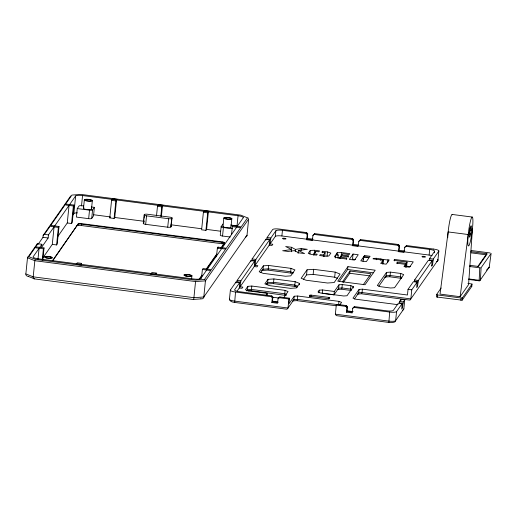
<?xml version="1.0" encoding="UTF-8"?>
<svg xmlns="http://www.w3.org/2000/svg" width="517" height="517" viewBox="0 0 517 517"><rect width="100%" height="100%" fill="white"/><g stroke="black" fill="none" stroke-linecap="round" stroke-linejoin="round"><path stroke-width="0.78" d="M469.481 232.934L468.938 232.392M472.034 284.098L462.405 297.902L462.127 300.209L471.795 286.405L472.008 284.046L467.911 283.348M352.038 312.042L347.017 311.389L347.476 306.865L346.442 305.586L336.826 304.339L336.276 305.127L335.352 314.31L336.367 315.641L388.849 322.44A4.265 0.95 5.8 0 0 393.767 322.117A1.751 1.693 35 0 0 395.634 320.637L403.855 308.882L404.772 299.834L401.043 299.349L399.576 301.443L399.292 302.813L403.027 303.298L403.312 301.928L404.772 299.834M471.22 230.065L472.473 228.469L468.576 284.602L460.117 296.7L440.025 294.095L448.142 231.926L468.234 234.531L469.507 232.715M237.006 226.078L238.059 215.725L82.558 195.549A6.081 1.357 5.8 0 0 75.592 196.008L48.456 234.886L48.139 237.994L41.573 247.391L41.89 244.282L37.87 243.759A1.163 1.131 35 0 0 36.61 244.741L27.498 257.77L25.863 273.9L33.198 276.841L193.914 297.689L203.795 296.991L247.016 235.164L248.651 219.034L205.43 280.86L203.795 296.991M33.198 276.841L34.839 260.71L27.498 257.77M37.961 259.437L39.092 248.283M38.161 244.211L42.976 237.322L43.176 235.345L70.719 195.949M42.265 259.993L43.396 248.839L44.035 247.927L36.571 246.964L35.938 247.869L43.396 248.839M42.821 259.883L44.035 247.927M42.575 258.28L52.295 244.379L54.072 226.853M52.295 244.379L56.599 244.942L58.376 227.415L59.016 226.504L51.551 225.535L50.918 226.446L58.376 227.415M59.016 226.504L57.232 244.03L56.599 244.942M57.555 236.857L67.268 222.956L69.052 205.43M67.268 222.956L71.579 223.518L73.356 205.986L73.989 205.081L66.531 204.112L65.892 205.023L73.356 205.986M73.989 205.081L72.212 222.607L71.579 223.518M72.483 215.505L73.853 213.54L75.637 196.014M83.664 205.966L82.125 205.766A2.708 0.607 5.8 0 0 79.069 205.986L77.259 208.571L76.4 217.069L88.653 218.659A2.708 0.607 5.8 0 0 91.716 218.439L93.525 215.854L94.385 207.356L91.322 206.962M224.533 243.72A1.751 1.693 35 0 1 224.533 243.404L224.591 242.841A2.915 0.653 5.8 0 0 222.148 241.859L81.524 223.615A2.915 0.653 5.8 0 0 78.229 223.848L52.837 260.652M81.505 205.902L82.558 195.549M81.524 223.615L81.505 225.554L222.168 243.759A4.634 1.034 5.8 0 1 224.061 244.108M83.483 208.474L84.342 200.001M81.434 264.975L81.596 263.379L77.291 262.823L76.186 264.4L80.49 264.956L81.596 263.379M88.653 218.659L89.519 210.16A2.708 0.607 5.8 0 0 92.575 209.947L94.385 207.356M91.503 208.946L92.362 200.48M91.716 218.439L92.575 209.947M109.778 217.896L111.562 200.37L112.661 198.793L116.965 199.349L115.866 200.926L114.083 218.452L109.778 217.896L110.457 216.927L93.273 214.697M114.083 218.452L114.761 217.483L116.545 199.956M144.159 214.962L143.299 223.454A2.314 0.517 5.8 0 0 143.358 223.674L144.463 224.113A3.044 0.679 5.8 0 0 145.684 224.339L167.728 227.196A3.044 0.679 5.8 0 0 169.033 227.306L170.52 227.202A2.314 0.517 5.8 0 0 170.849 227.034L172.077 218.012A2.314 0.517 5.8 0 0 172.019 217.793L170.914 217.353A3.044 0.679 5.8 0 0 169.692 217.127L147.649 214.271A3.044 0.679 5.8 0 0 146.343 214.161L144.857 214.264A2.314 0.517 5.8 0 0 144.527 214.439L144.159 214.962A2.314 0.517 5.8 0 0 144.224 215.182L145.322 215.621A3.044 0.679 5.8 0 0 146.55 215.841L168.587 218.704A3.044 0.679 5.8 0 0 169.899 218.807L171.385 218.704A2.314 0.517 5.8 0 0 171.715 218.536L172.077 218.012M143.978 219.841L143.668 222.93A2.314 0.517 5.8 0 1 143.997 222.762M144.14 218.297L144.527 214.439M145.684 224.339L146.55 215.841M156.509 215.886L157.478 206.328L158.583 204.751L162.887 205.307L161.782 206.884L160.813 216.442M161.407 216.274L162.461 205.915M156.05 274.656L156.212 273.06L151.908 272.504L150.802 274.081L155.106 274.637L156.212 273.06M167.728 227.196L168.587 218.704M170.849 227.028L171.715 218.536M191.607 278.753L191.923 275.671M193.914 297.689L195.549 281.558L205.43 280.86M205.921 230.369L207.705 212.842L208.803 211.266L204.499 210.71L203.394 212.28L201.617 229.813L205.921 230.369L206.6 229.399L208.377 211.873M201.501 278.23L202.386 269.467L203.026 268.556L210.484 269.525L209.85 270.436L202.386 269.467M216.474 256.807L217.366 248.044L218.006 247.132L225.464 248.102L224.83 249.013L217.366 248.044M217.844 248.729L218.006 247.132M222.956 224.035L221.147 226.627L220.281 235.125A2.708 0.607 5.8 0 0 222.556 236.03L230.214 237.025M222.963 226.569L223.822 218.103M222.556 236.03L223.415 227.538A2.708 0.607 5.8 0 1 221.147 226.627M222.148 241.859L222.168 243.759M230.976 227.047L231.836 218.581M231.538 234.582L232.346 226.614L232.98 225.709L240.444 226.679L239.81 227.583L232.346 226.614M240.592 282.224L236.864 281.739L237.148 280.369L250.939 260.639L254.668 261.124L240.877 280.854L240.134 286.748L242.861 287.103L242.014 288.312L239.287 287.963L239.688 282.547L235.959 282.062L230.388 290.031L229.47 299.078A1.751 1.693 35 0 0 230.866 300.972M246.732 290.851L247.52 289.72L247.863 286.328L251.818 286.05L285.106 290.367L288.04 291.543L284.02 297.301M251.818 286.05L251.475 289.442A1.829 0.472 -87.7 0 1 251.268 290.386M255.572 260.801L251.837 260.316L252.122 258.939L265.919 239.216L269.648 239.694L255.857 259.424L255.114 265.324L257.841 265.673L256.988 266.888L254.261 266.533L254.668 261.124M263.366 265.828L259.211 271.768L263.127 273.338L285.507 276.24L290.78 275.865L294.929 269.926L291.019 268.362L268.633 265.454L263.366 265.828L263.017 269.221L260.71 272.524M306.717 239.197L307.176 234.673L306.142 233.393L282.456 230.317A5.829 1.299 5.8 0 0 275.884 230.789L270.837 238.001L270.087 243.895L272.814 244.25L271.968 245.465L269.241 245.11L269.648 239.694M268.633 265.454L268.291 268.846A1.829 0.472 -87.7 0 1 268.09 269.796M266.307 284.673L267.651 282.747L267.993 279.354L273.92 278.934L295.162 281.687L299.563 283.452L299.427 284.809M267.16 295.388L267.367 293.352L248.425 290.897L245.491 289.727L247.863 286.328M237.116 291.065L275.303 236.443L275.878 230.789M273.92 278.934L273.577 282.327A1.829 0.472 -87.7 0 1 273.377 283.271M339.811 304.907L341.588 302.367L338.958 301.366L297.714 296.015L294.231 296.222L288.9 303.854L289.475 298.199L279.859 296.952L278.049 298.716L277.59 303.24L271.845 302.497L272.31 297.973L272.86 297.185L271.826 295.905L239.526 291.717A5.829 1.299 5.8 0 1 234.653 289.759L239.688 282.547M272.86 297.185L272.401 301.708L278.14 302.451M275.309 236.443A5.829 1.299 5.8 0 1 281.881 235.972L282.456 230.317M286.231 294.347L284.764 293.759L285.106 290.367M291.245 249.446L291.465 247.262L285.681 246.512L291.575 249.569L291.355 251.747M291.019 268.362L290.677 271.755A1.829 0.879 -77 0 0 290.858 272.905M289.475 298.199L288.925 298.988L287.969 308.248L286.948 309.237L234.679 302.432A4.265 0.95 5.8 0 1 230.957 301.133M295.22 251.585L295.446 249.407L291.465 247.262M297.753 286.256L294.813 285.08L295.162 281.687M298.122 253.362L298.412 250.454L307.292 249.317L301.269 248.535L295.446 249.407M229.432 299.072A6.042 1.351 5.8 0 0 234.602 301.094L288.008 308.029L293.889 299.614L294.231 296.222M301.049 250.713L301.269 248.535M293.889 299.614L297.365 299.408L297.714 296.015M307.266 238.408L313.005 239.151L312.094 240.457L306.355 239.707L307.266 238.408L307.725 233.884L306.691 232.605L279.542 229.083A6.042 1.351 5.8 0 0 272.64 229.542L267.102 237.516L266.817 238.886L270.553 239.371M303.369 279.445L306.568 274.876L307.085 269.784L313.67 269.318L335.197 272.11L340.089 274.068L334.156 282.553L327.565 283.019L306.045 280.227L301.152 278.269L307.085 269.784M309.909 254.067L310.278 250.428L314.569 250.26L319.538 250.907L318.892 251.831L315.641 251.411L313.974 253.802L313.825 255.256M312.455 239.94L312.914 235.416L314.724 233.645L352.607 238.563L353.641 239.843L353.182 244.367L352.271 245.665L358.01 246.415L358.83 241.374L360.646 239.604L398.529 244.522L399.557 245.801L399.098 250.325L398.187 251.624L403.926 252.367L404.746 247.333L406.562 245.562L433.711 249.084M309.677 296.558L309.812 295.201L310.698 295.071L328.928 297.417C330.841 297.294 329.167 299.272 328.075 298.632L309.974 296.273L309.295 295.95L309.812 295.201M314.2 253.892L314.569 250.26M306.568 274.876L313.153 274.404L313.67 269.318M310.995 296.467L311.131 295.11M315.499 252.865L315.641 251.411M322.414 252.755L322.563 251.301L327.494 251.934L330.848 253.097L328.818 256.005L324.527 256.173L319.603 255.54L320.249 254.61L323.448 255.03L325.122 252.639L321.917 252.225L322.563 251.301M319.002 292.887L319.28 290.173L322.569 289.94L334.337 291.465L338.997 284.802L342.293 284.57L350.901 285.681L353.35 286.664L353.208 288.021M323.306 256.484L323.448 255.03M324.754 256.27L325.122 252.639M322.569 289.94L322.227 293.333L333.995 294.858L338.654 288.195L338.997 284.802M327.048 256.296L327.494 251.934M328.786 298.774L328.928 297.417M335.262 258.015L335.552 255.107L338.241 255.004L337.944 257.912M337.472 278.314L334.68 277.196L335.197 272.11M336.994 254.913L337.213 252.735L341.504 252.567L349.822 253.647L349.175 254.571L342.584 253.711L341.711 254.952L341.563 256.406M334.337 291.465L333.982 294.929M339.999 258.649L340.147 257.195L341.071 255.87L347.67 256.729L348.309 255.812L341.711 254.952M341.136 256.199L341.504 252.567M338.958 301.366L338.609 304.759L297.365 299.408M342.293 284.57L341.95 287.956A1.829 0.472 -87.7 0 1 341.743 288.906M346.597 259.502L346.745 258.048L340.147 257.195M348.161 257.266L348.309 255.812M339.32 281.384L347.637 269.486L347.928 266.656L375.193 270.197L365.021 284.738L337.756 281.203L347.928 266.656M343.443 282.34L349.783 273.273L350.015 271.018L370.96 273.732L363.264 284.744M352.633 245.155L353.092 240.631L353.641 239.843M403.027 303.298L402.569 307.822L401.722 309.037L402.123 303.621L398.394 303.143L393.353 310.349A5.829 1.299 5.8 0 1 386.774 310.82L354.475 306.633L352.665 308.403L352.206 312.921L346.468 312.178L346.926 307.654L347.476 306.865M353.04 254.06L349.311 259.392L354.526 260.07L358.249 254.739L353.04 254.06L352.523 259.153L355.502 259.534M351.78 289.565L350.558 289.074L350.901 285.681M418.007 281.875L414.272 281.39L414.556 280.02L428.354 260.29L432.083 260.775L418.292 280.498L417.542 286.399L416.696 287.607L417.103 282.198L413.374 281.713L408.036 289.352L407.461 295.007L362.404 289.158L359.082 289.43L358.733 292.822L354.384 299.046M363.012 261.434L363.457 257.072L369.002 257.789L366.34 261.602L360.795 260.885L363.457 257.072M363.522 259.456L363.819 256.548L364.517 255.553L370.069 256.27L369.364 257.272L363.819 256.548M364.369 257.007L364.517 255.553M362.404 289.158L362.055 292.551A1.842 0.504 -87.9 0 1 361.848 293.494M376.305 259.741L376.447 258.287C380.777 258.83 384.822 260.09 389.217 259.948L386.205 264.181L380.706 263.463L383.026 260.148L373.028 258.855L373.339 258.416L376.447 258.287M380.751 260.322L380.9 258.868M382.658 263.786L383.026 260.148M382.89 264.071L383.33 259.708M378.819 286.263L386.141 275.794L386.483 272.401L390.432 272.116L400.765 273.461L403.699 274.637L394.549 287.723L390.594 288.008L380.266 286.664L377.332 285.494L386.483 272.401M387.679 262.694L387.976 259.786M390.432 272.116L390.089 275.509A1.829 0.472 -87.7 0 1 389.889 276.459M394.413 260.904L394.561 259.45L413.251 261.873L409.529 267.205L403.977 266.488L405.477 264.342L396.681 263.205L397.353 262.235L406.149 263.379L407.06 262.08L393.915 260.374L394.561 259.45M402.123 303.621L396.552 311.589A6.042 1.351 5.8 0 1 389.689 312.048L388.849 322.44M397.205 263.689L397.353 262.235M398.549 251.113L399.008 246.59L399.557 245.801M396.552 311.589L395.634 320.637A6.042 1.351 5.8 0 1 388.771 321.096L335.359 314.174M400.765 273.461L400.423 276.853A1.829 0.879 -77 0 0 400.604 278.004M400.895 300.765L401.043 299.349M405.179 267.25L405.477 264.342M405.78 267.011L406.149 263.379M406.543 267.166L407.06 262.08M417.103 282.198L411.765 289.837L410.841 298.897L437.918 260.154L438.836 251.107L433.265 259.075L432.522 264.969L431.676 266.184L432.083 260.775M432.122 255.682A5.829 1.299 5.8 0 0 429.123 255.075L429.698 249.42L406.013 246.35L404.746 247.333M434.435 252.794L434.577 251.378A5.829 1.299 5.8 0 0 429.698 249.42M441.156 288.001L436.574 294.554L436.438 296.971L462.127 300.209M437.324 297.204L437.556 294.942L436.574 294.554M460.86 300.261L461.086 297.999L437.556 294.942M471.2 230.291L469.882 230.382M403.848 308.901L402.484 310.53M460.117 296.7L468.234 234.531M468.712 278.928L479.052 280.272A1.163 0.588 3.4 0 0 480.396 279.852L489.205 267.25L491.137 253.375L481.107 267.716L480.396 279.852A1.163 1.131 35 0 1 479.136 280.828L479.782 267.819L469.442 266.481M434.577 251.378L429.537 258.59L429.252 259.967L432.981 260.452M471.795 286.405L471.226 286.088M37.87 243.759L28.829 256.69L35.595 259.398L195.361 280.124L204.467 279.477L247.546 217.857L240.786 215.15L81.02 194.424L71.915 195.071L44.443 234.363A1.163 1.131 35 0 0 43.176 235.345M41.89 244.282L33.146 256.787A6.081 1.357 5.8 0 0 38.329 258.817L193.823 278.999A6.081 1.357 5.8 0 0 200.79 278.54M52.437 260.742L78.229 223.848M198.799 279.736L202.024 275.122M206.167 269.195L216.759 254.041M220.908 248.108L224.591 242.841M199.2 279.639L201.966 275.69M206.574 269.099L216.707 254.603M221.308 248.018L224.533 243.404A2.915 0.653 5.8 0 0 222.09 242.428L81.466 224.184A2.915 0.653 5.8 0 0 78.17 224.417A1.751 1.693 35 0 1 76.755 225.884M200.745 278.534L243.236 217.76M267.993 279.354L264.859 283.839L269.26 285.604L290.496 288.357L296.428 287.937L299.563 283.452M306.142 233.393L306.691 232.605M307.176 234.673L307.725 233.884M265.841 295.537L267.367 293.352M312.914 235.416L314.724 233.645M234.679 302.432L235.519 292.053L271.276 296.693L271.826 295.905M271.845 302.497L272.756 301.191L277.784 301.844M310.278 250.428L308.248 253.336L311.602 254.5L316.578 255.146L317.225 254.222L313.974 253.802M278.049 298.716L279.859 296.952M335.552 255.107L334.421 256.736L337.775 257.893L346.099 258.978L346.745 258.048M337.213 252.735L336.134 254.274L338.241 255.004M314.174 234.434L352.058 239.352L352.607 238.563M319.28 290.173L318.007 291.995L320.45 292.971L343.702 295.989L346.991 295.756L353.35 286.664M358.83 241.374L360.646 239.604M342.319 282.023L350.015 271.018M336.276 305.127L345.892 306.374L346.442 305.586M359.082 289.43L352.988 298.141L355.412 299.162L398.096 304.7M346.468 312.178L347.372 310.879L353.117 311.622M352.665 308.403L354.475 306.633M360.091 240.392L397.974 245.31L398.529 244.522M406.013 246.35L406.562 245.562M477.766 266.526L485.806 255.03M486.62 270.126L487.505 268.866M81.524 225.541L81.544 225.515A4.634 1.034 5.8 0 0 77.285 225.477M462.385 297.928L461.086 297.999M489.198 267.276L488.597 267.257M291.575 249.569L282.67 250.745L288.124 251.449L294.593 250.622L298.736 252.832L304.571 253.588L298.412 250.454M357.499 294.108L361.396 293.785L409.587 300.086L410.42 299.808L410.841 298.916L362.055 292.551L358.733 292.822A1.822 1.557 73.6 0 1 357.499 294.16M262.035 270.488L267.657 270.087L291.472 273.176L292.958 273.777M267.651 282.747L273.577 282.327L294.813 285.08M266.3 284.04L272.944 283.568L295.608 286.508L297.256 287.168M386.141 275.794L390.089 275.509L400.423 276.853L401.89 277.442M384.991 277.067L389.456 276.75L401.457 278.372M247.52 289.72L251.475 289.442L284.764 293.759M247.966 290.884L250.842 290.683L286.269 295.472M338.654 288.195L341.95 287.956L350.558 289.074M200.842 298.891L192.893 299.459L34.555 278.915L28.648 276.55M337.42 289.475L341.317 289.197L351.353 290.502M292.977 300.875L296.771 300.648L336.218 305.767M338.124 257.77L340.27 257.679M480.403 267.864L480.009 267.845M452.155 214.445L472.241 217.05A14.573 1.758 -82.6 0 1 470.903 239.035A14.573 1.758 -82.6 0 1 467.911 238.421A14.573 1.758 -82.6 0 1 472.241 217.05M111.562 200.37L115.866 200.926M157.478 206.328L161.782 206.884M203.394 212.28L207.705 212.842M471.077 250.493L490.168 252.975M470.767 251.663L487.24 253.802L478.406 266.436L469.779 265.318M470.884 252.813L485.87 254.758M230.621 225.031L235.216 225.632A2.708 0.607 5.8 0 1 237.484 226.536M77.259 208.571L89.519 210.16M223.415 227.538L232.611 228.727M353.182 244.367L358.203 245.019M399.098 250.325L404.837 251.068M281.881 235.972L429.123 255.075M114.761 217.483L144.372 221.328M171.082 224.792L201.494 228.74M206.6 229.399L220.656 231.222M267.102 237.516L270.837 238.001M429.537 258.59L433.265 259.075M405.729 266.055L410.401 266.662M468.796 279.49L479.136 280.828M347.637 269.486L373.345 272.821M252.122 258.939L255.857 259.424M414.556 280.02L418.292 280.498M349.783 273.273L369.959 275.897M44.443 234.363L48.456 234.886M42.976 237.322L48.139 237.994M313.153 274.404L334.68 277.196M408.036 289.352L411.765 289.837M237.148 280.369L240.877 280.854M399.576 301.443L403.312 301.928M34.839 260.71L195.549 281.558M279.309 297.74L288.925 298.988M353.925 307.421L389.682 312.061M272.672 297.217L278.902 298.025M293.281 272.795L290.677 271.755L268.291 268.846L263.017 269.221A1.829 1.551 74.3 0 1 261.854 270.546M170.83 226.097L171.159 226.284A2.314 0.517 5.8 0 1 171.217 226.504M397.974 245.31L399.008 246.59M352.058 239.352L353.092 240.631M345.892 306.374L346.926 307.654M271.276 296.693L272.31 297.973M265.919 239.216L265.971 240.101M250.939 260.639L250.991 261.524M235.959 282.062L236.01 282.954M447.735 237.73A14.573 1.758 -82.6 0 1 449.764 221.114A14.573 1.758 -82.6 0 1 452.459 214.794M470.018 227.68A4.64 0.556 -82.6 0 1 469.184 234.608M469.417 233.574A1.163 0.543 11 0 1 470.619 234.279M486.316 254.17A1.467 1.131 -68.2 0 1 486.723 253.963M489.205 267.25A1.163 1.131 35 0 1 488.048 268.245M433.705 249.091A6.042 1.351 5.8 0 1 438.875 251.113M235.519 292.047A6.042 1.351 5.8 0 1 230.349 290.031M350.739 290.231A1.829 0.879 -77 0 1 350.532 289.087M338.7 288.208A1.829 1.551 74.3 0 1 337.336 289.526M284.945 294.916A1.829 0.879 -77 0 1 284.738 293.772M247.565 289.733A1.829 1.551 74.3 0 1 246.926 290.812M294.994 286.237A1.829 0.879 -77 0 1 294.787 285.093M267.69 282.76A1.829 1.551 74.3 0 1 266.52 284.066M437.653 259.495A6.042 1.351 5.8 0 1 437.957 260.161M437.918 260.154A1.751 1.693 35 0 1 436.671 261.589M297.378 299.421A1.822 0.446 -87.5 0 1 297.172 300.351M293.934 299.627A1.842 1.545 75 0 1 292.745 300.926M386.18 275.807A1.829 1.551 74.3 0 1 384.9 277.125M28.642 276.375A2.966 2.792 -45.2 0 1 25.676 273.932M34.561 278.741A2.966 1.428 -77 0 1 33.101 276.899M203.95 297.062A2.966 2.514 74.3 0 1 200.88 298.723M247.191 235.209A2.966 2.792 -45.2 0 1 245.317 237.238M193.953 297.773A2.966 0.769 -87.7 0 1 193.377 299.414M238.053 215.731A6.081 1.357 5.8 0 1 243.281 217.767M73.808 213.534A6.081 1.357 5.8 0 1 77.33 212.849M204.887 279.678A1.221 1.034 74.3 0 1 205.417 280.472M247.934 217.948A1.221 1.15 -45.2 0 1 248.444 218.303M34.904 260.322A1.221 0.588 -77 0 1 35.014 260.032M27.595 257.401A1.221 1.15 -45.2 0 1 28.635 256.716M91.302 208.758A4.084 0.911 5.8 0 1 87.089 209.585A4.084 0.911 5.8 0 1 84.038 207.892M230.892 226.95A4.084 0.911 5.8 0 1 226.789 227.706A4.084 0.911 5.8 0 1 223.15 226.123M470.535 234.653A5.797 0.698 -82.6 0 0 471.129 225.742A5.797 0.698 -82.6 0 0 469.397 234.046A5.797 0.698 -82.6 0 0 470.535 234.653M422.803 256.968A1.751 0.388 5.8 0 0 425.472 256.91A1.751 0.388 5.8 0 0 422.925 256.303A1.751 0.388 5.8 0 0 422.803 256.968M283.329 238.867A1.751 0.388 5.8 0 0 285.998 238.809A1.751 0.388 5.8 0 0 283.452 238.201A1.751 0.388 5.8 0 0 283.329 238.867M86.649 200.686A3.205 0.717 5.8 0 0 91.541 200.577A3.205 0.717 5.8 0 0 86.869 199.465A3.205 0.717 5.8 0 0 86.649 200.686M226.123 218.781A3.205 0.717 5.8 0 0 231.015 218.678A3.205 0.717 5.8 0 0 226.343 217.56A3.205 0.717 5.8 0 0 226.123 218.781M186.21 275.878A3.205 0.717 5.8 0 0 191.103 275.768A3.205 0.717 5.8 0 0 186.43 274.656A3.205 0.717 5.8 0 0 186.21 275.878M46.73 257.783A3.205 0.717 5.8 0 0 51.629 257.673A3.205 0.717 5.8 0 0 46.95 256.555A3.205 0.717 5.8 0 0 46.73 257.783M86.184 200.809A4.084 0.911 5.8 0 0 92.414 200.674A4.084 0.911 5.8 0 0 86.462 199.252A4.084 0.911 5.8 0 0 86.184 200.809M185.745 276A4.084 0.911 5.8 0 0 191.969 275.865A4.084 0.911 5.8 0 0 186.023 274.443A4.084 0.911 5.8 0 0 185.745 276M225.658 218.904A4.084 0.911 5.8 0 0 231.887 218.769A4.084 0.911 5.8 0 0 225.942 217.347A4.084 0.911 5.8 0 0 225.658 218.904M46.265 257.905A4.084 0.911 5.8 0 0 52.495 257.763A4.084 0.911 5.8 0 0 46.549 256.348A4.084 0.911 5.8 0 0 46.265 257.905"/></g></svg>
